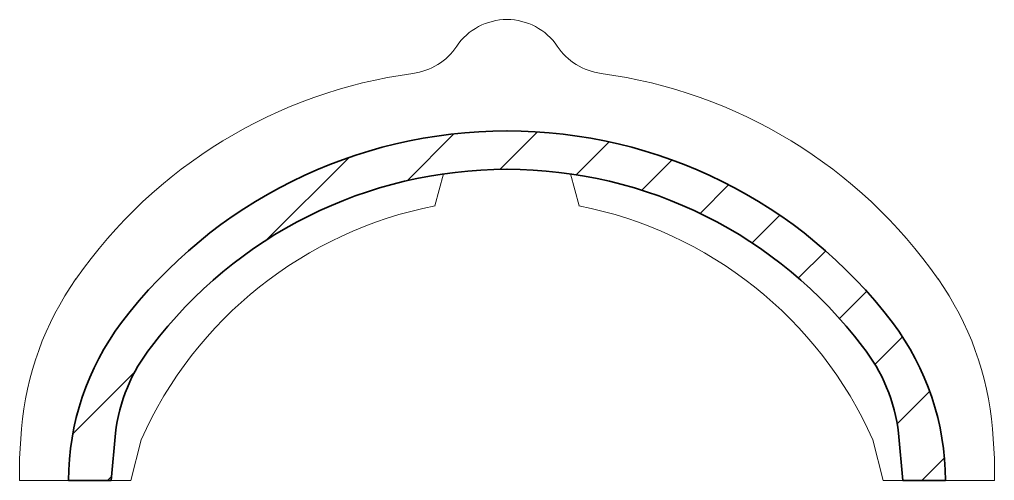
# Model space of a CAD drawing. Header units: metres. Extents: x -127 to 127, y -60 to 60.
import ezdxf

# ---------------------------------------------------------------- set-up
doc = ezdxf.new("R2010")
doc.units = ezdxf.units.M
doc.layers.add('A-DETL-GENF', color=92, linetype='Continuous', lineweight=18)

# ---------------------------------------------------------------- blocks, each defined once
blk = doc.blocks.new('47 dakpan F12U ver - nokpan-1591652-00_0 Basismaterialen')
at = {"layer": 'A-DETL-GENF', "lineweight": 13}
h = blk.add_hatch(dxfattribs=at)
h.set_pattern_fill('FP_111', color=256, style=0, pattern_type=2)
h.set_pattern_definition([(45, (7664.317, 1259.54), (-10.606602, 10.606602), [])])
h.paths.add_polyline_path([(114.22, -60), (113.81, -52.61), (112.62, -45.4), (110.66, -38.32), (107.95, -31.49), (104.54, -25.02), (100.41, -18.89), (94.2, -11.34), (87.52, -4.36), (80.36, 2.04), (72.69, 7.91), (64.54, 13.21), (56.06, 17.84), (47.25, 21.8), (38.11, 25.1), (28.79, 27.67), (19.36, 29.5), (9.77, 30.61), (0, 31), (-9.77, 30.61), (-19.36, 29.5), (-28.79, 27.67), (-38.11, 25.1), (-47.25, 21.8), (-56.06, 17.84), (-64.54, 13.21), (-72.69, 7.91), (-80.36, 2.04), (-87.52, -4.36), (-94.2, -11.34), (-100.41, -18.89), (-104.54, -25.02), (-107.95, -31.49), (-110.7, -38.46), (-112.62, -45.4), (-113.81, -52.61), (-114.22, -60), (-103.09, -60), (-102.02, -47.68), (-100.3, -39.62), (-97.13, -32.02), (-92.6, -25.14), (-86.89, -18.16), (-80.73, -11.71), (-74.14, -5.79), (-67.06, -0.36), (-59.55, 4.54), (-51.73, 8.83), (-43.6, 12.49), (-35.17, 15.54), (-26.57, 17.92), (-17.87, 19.61), (-9.01, 20.64), (0, 21), (9.01, 20.64), (17.87, 19.61), (26.57, 17.92), (35.17, 15.54), (43.6, 12.49), (51.73, 8.83), (59.55, 4.54), (67.06, -0.36), (74.14, -5.79), (80.73, -11.71), (86.89, -18.16), (92.6, -25.14), (97.13, -32.02), (100.3, -39.62), (102.02, -47.68), (103.09, -60)])
at = {"layer": 'A-DETL-GENF'}
for p, q in [((-18.76, 11.48), (-16.51, 19.82)), ((18.76, 11.48), (16.51, 19.82)), ((-127, -54.24), (-126.52, -46.58)), ((126.52, -46.58), (127, -54.24)), ((-98, -60), (-95.31, -49.39)), ((98, -60), (95.31, -49.39)), ((-127, -57.06), (-127, -54.24)), ((127, -54.24), (127, -57.06)), ((-127, -60), (-127, -57.06)), ((127, -57.06), (127, -60)), ((-114.22, -60), (-127, -60)), ((-103.09, -60), (-98, -60)), ((103.09, -60), (98, -60)), ((127, -60), (114.22, -60))]:
    blk.add_line(p, q, dxfattribs=at)
at = {"layer": 'A-DETL-GENF', "lineweight": 35}
for p, q in [((-103.09, -60), (-102.02, -47.68)), ((102.02, -47.68), (103.09, -60)), ((-114.22, -60), (-103.09, -60)), ((103.09, -60), (114.22, -60))]:
    blk.add_line(p, q, dxfattribs=at)
at = {"layer": 'A-DETL-GENF'}
for centre, radius, start, end in [((0, 44.19), 15.81, 89.9999, 145.9679), ((0, 44.19), 15.81, 34.0339, 90), ((-26.7, 62.22), 16.41, 277.6887, 325.9679), ((26.7, 62.23), 16.41, 214.0339, 262.3108), ((-7.36, -81), 128.11, 97.6887, 145.0168), ((7.36, -81), 128.11, 34.9832, 82.3108), ((1.41, -92.46), 105.87, 100.9799, 155.9953), ((-1.41, -92.46), 105.87, 24.0046, 79.02), ((-46.58, -53.55), 80.24, 145.0168, 175.0175), ((46.58, -53.55), 80.24, 4.9823, 34.9832)]:
    blk.add_arc(centre, radius, start, end, dxfattribs=at)
at = {"layer": 'A-DETL-GENF', "lineweight": 35}
for centre, radius, start, end in [((0, -94.98), 125.98, 89.9998, 142.8461), ((0, -94.98), 125.98, 37.1538, 90.0001), ((0, -94.98), 115.98, 89.9997, 142.9784), ((0, -94.98), 115.98, 37.0215, 90.0002), ((-45.9, -60.07), 68.32, 142.931, 179.9363), ((45.9, -60.07), 68.32, 0.0635, 37.0689), ((-58.05, -52.82), 44.27, 141.3095, 173.3326), ((58.05, -52.82), 44.27, 6.6671, 38.6902)]:
    blk.add_arc(centre, radius, start, end, dxfattribs=at)

msp = doc.modelspace()

# ---------------------------------------------------------------- block references
msp.add_blockref('47 dakpan F12U ver - nokpan-1591652-00_0 Basismaterialen', (0, 0))

doc.saveas('drawing.dxf')
